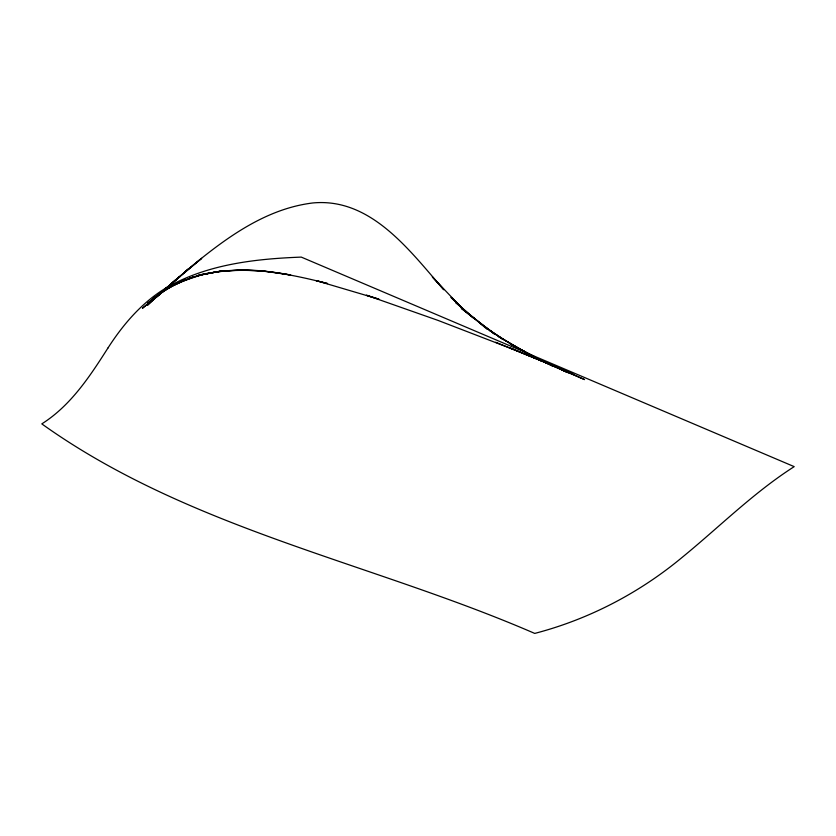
<?xml version="1.0" encoding="UTF-8"?>
<svg xmlns="http://www.w3.org/2000/svg" width="836" height="836" viewBox="0 0 836 836"><rect width="100%" height="100%" fill="white"/><g stroke="black" fill="none" stroke-linecap="round" stroke-linejoin="round"><path stroke-width="1.25" d="M161.86 291.994L147.523 305.182L162.675 291.336M157.252 296.738L162.79 291.639M164.619 289.967L175.654 279.809L201.643 258.355L171.087 284.01L188.905 268.596L184.38 272.317C221.644 241.249 263.026 209.073 312.727 202.97C371.017 197.359 409.828 250.884 443.843 289.768L432.337 276.883L463.248 309.425L450.991 297.397L468.191 313.594L494.63 334.139L461.305 308.338L474.085 318.516L455.683 302.507L487.357 329.478M175.654 279.809L164.619 289.559L180.158 276.382L165.716 288.702M162.665 291.189L152.225 300.312L168.799 286.037L164.065 290.04M164.567 289.528L166.469 287.877M157.064 295.871L142.413 308.296L162.132 291.837L147.7 303.165L167.493 288.19L153.343 298.316L173.23 284.898L159.404 293.75L179.416 281.941M160.293 293.237L154.618 298.034L162.403 291.586M164.347 289.977L171.15 284.334M159.404 293.75L165.956 289.465L186.125 279.297L173.083 285.473L193.45 276.946L180.837 281.753L201.445 274.845L221.456 270.989L201.445 274.845L189.302 278.325C212.48 270.676 237.027 268.837 261.24 270.833L240.611 270.059L219.784 271.334L198.54 275.18C228.834 268.241 260.309 269.349 290.709 274.992L260.404 270.645C283.101 273.079 305.474 277.834 327.555 283.55L316.092 280.603L378.98 299.194L366.44 295.212L437.991 320.387L512.876 349.229M495.643 342.258L542.773 361.403L510.106 348.006L527.798 355.279M539.356 360.002L584.563 379.586L552.429 365.447L567.602 372.584L542.156 360.546M552.429 365.447L569.264 372.814L538.76 359.198M542.156 360.713L552.554 366.011L539.063 359.104M535.688 357.369L510.096 343.868L535.249 357.15M530.536 355.028L498.935 336.856L524.454 351.611L513.032 345.278L489.311 330.23L503.136 339.426L481.076 324.086M532.72 356.251L539.283 359.908M107.907 348.079C89.849 376.419 70.778 405.554 41.8 423.883C188.999 529.042 371.121 562.45 534.726 633.416C588.701 619.371 639.132 593.079 682.019 557.487C719.284 527.056 753.497 492.655 794.2 466.634L301.274 257.101C255.607 258.857 208.248 264.113 167.754 286.936C142.663 301.524 123.435 323.919 107.907 348.079M557.821 367.621L524.674 353.91L572.953 373.932L557.821 367.621"/></g></svg>
